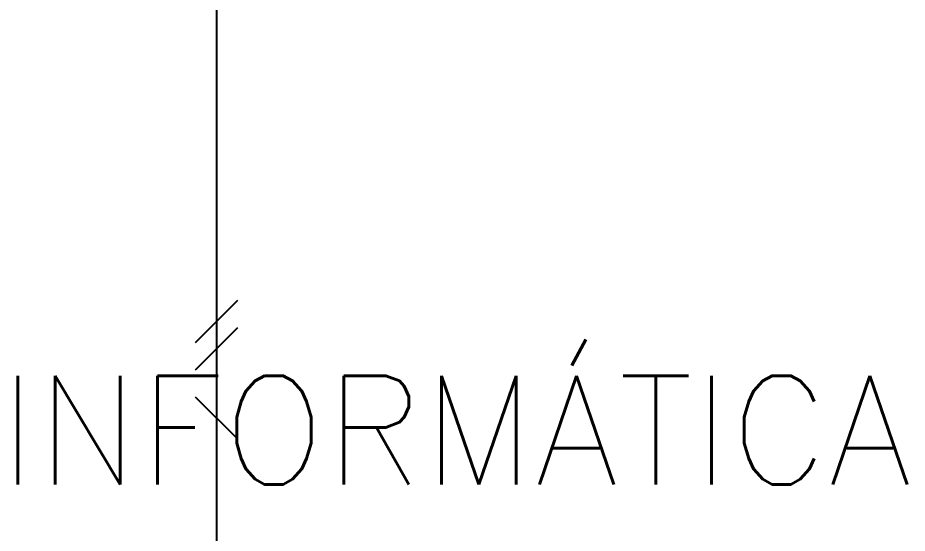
# Model space of a CAD drawing. Extents: x -9 to 600, y -23 to 65.
# Drawn here: x 267.62 to 269.461, y 45.266 to 46.333 of the extents above; entities that cross this region are included whole.
import ezdxf

# ---------------------------------------------------------------- set-up
doc = ezdxf.new("R2010")
doc.units = 0
doc.header["$LTSCALE"] = 0.8
doc.header["$MEASUREMENT"] = 0
for name, color, linetype in [('0_FIOS', 3, 'CONTINUOUS'), ('Desenho base', 7, 'CONTINUOUS'), ('ilum', 2, 'CONTINUOUS'), ('iluminação', 2, 'CONTINUOUS')]:
    doc.layers.add(name, color=color, linetype=linetype)
doc.styles.add('ROMANS', font='romans', dxfattribs={"width": 0.9})

# ---------------------------------------------------------------- blocks, each defined once
blk = doc.blocks.new('MONO')
at = {"layer": '0_FIOS'}
for p, q in [((-3.356, -0.78), (-1.797, 0.78)), ((0.78, -0.78), (-0.78, 0.78)), ((1.797, -0.78), (0.238, 0.78))]:
    blk.add_line(p, q, dxfattribs=at)

msp = doc.modelspace()

# ---------------------------------------------------------------- linework, layer by layer
at = {"layer": 'ilum'}
for p, q in [((268.031, 46.798, 2.802), (268.031, 44.498, 2.802)), ((267.9876, 45.6612, 2.802), (268.0743, 45.7479, 2.802)), ((267.9876, 45.6047, 2.802), (268.0743, 45.6914, 2.802)), ((268.0743, 45.4614, 2.802), (267.9876, 45.5481, 2.802))]:
    msp.add_line(p, q, dxfattribs=at)

# ---------------------------------------------------------------- block references
at = {"layer": 'iluminação', "xscale": 0.05560094617944675, "yscale": 0.05560094617944675, "zscale": 0.05560094617944675, "rotation": 90}
msp.add_blockref('MONO', (268.031, 45.648, 2.802), dxfattribs=at)

# ---------------------------------------------------------------- texts
at = {"layer": 'Desenho base', "style": 'ROMANS'}
msp.add_text('INFORMÁTICA', height=0.225, dxfattribs=at).set_placement((267.581, 45.3672))

doc.saveas('drawing.dxf')
